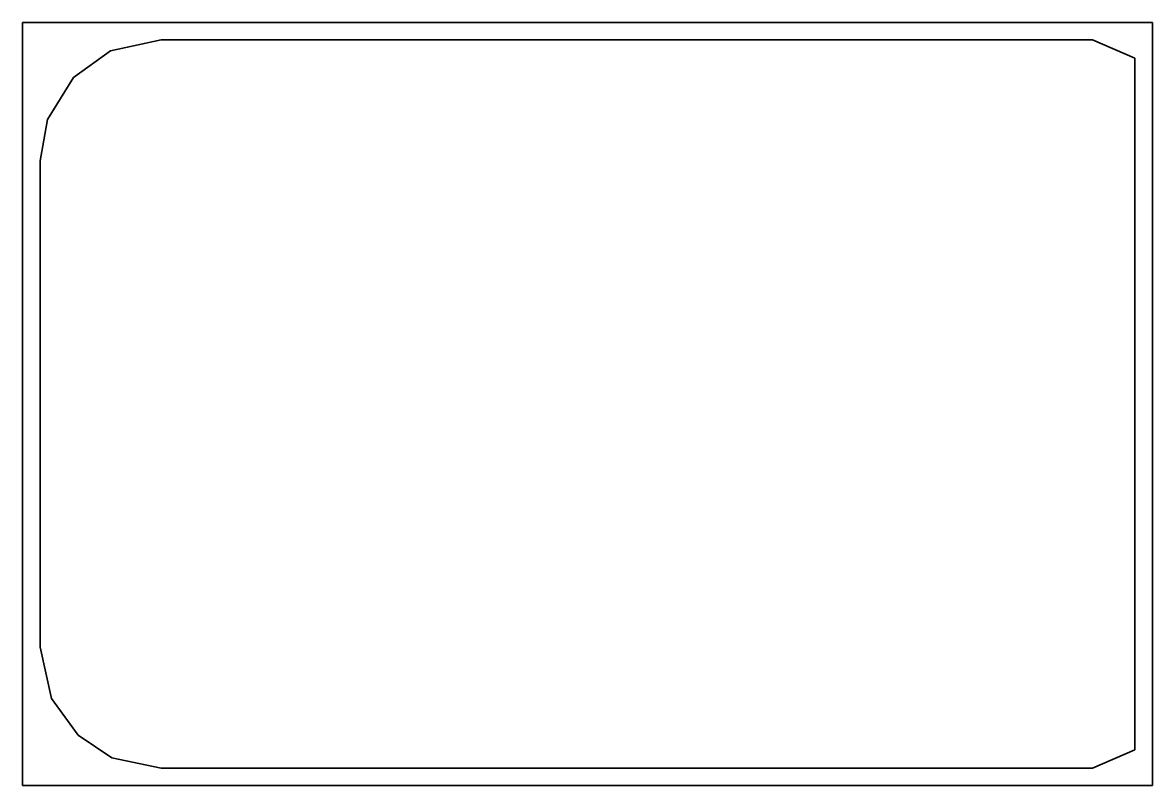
# Model space of a CAD drawing. Header units: millimetres. Extents: x 336 to 664, y 390 to 612.
import ezdxf

# ---------------------------------------------------------------- set-up
doc = ezdxf.new("R2010")
doc.units = ezdxf.units.MM
doc.header["$MEASUREMENT"] = 0
doc.layers.get('0').update_dxf_attribs({"lineweight": 0})
doc.layers.add('Safety', color=7, linetype='Continuous', lineweight=0)

msp = doc.modelspace()

# ---------------------------------------------------------------- linework, layer by layer
at = {"color": 18, "lineweight": 35, "true_color": 0x000000}
msp.add_lwpolyline([(659.06, 400.45), (646.78, 395.09), (376.25, 395.09), (361.89, 398.15), (352.1, 404.69), (344.37, 415.38), (341.06, 430.28), (341.06, 571.49), (343.16, 583.48), (350.77, 595.76), (361.5, 603.44), (376.25, 606.68), (646.78, 606.68), (659.06, 601.32)], close=True, dxfattribs=at)
at = {"layer": 'Safety', "color": 18, "lineweight": 35, "true_color": 0x000000}
msp.add_lwpolyline([(664.17, 611.68), (335.95, 611.68), (335.95, 390.1), (664.17, 390.1)], close=True, dxfattribs=at)

doc.saveas('drawing.dxf')
